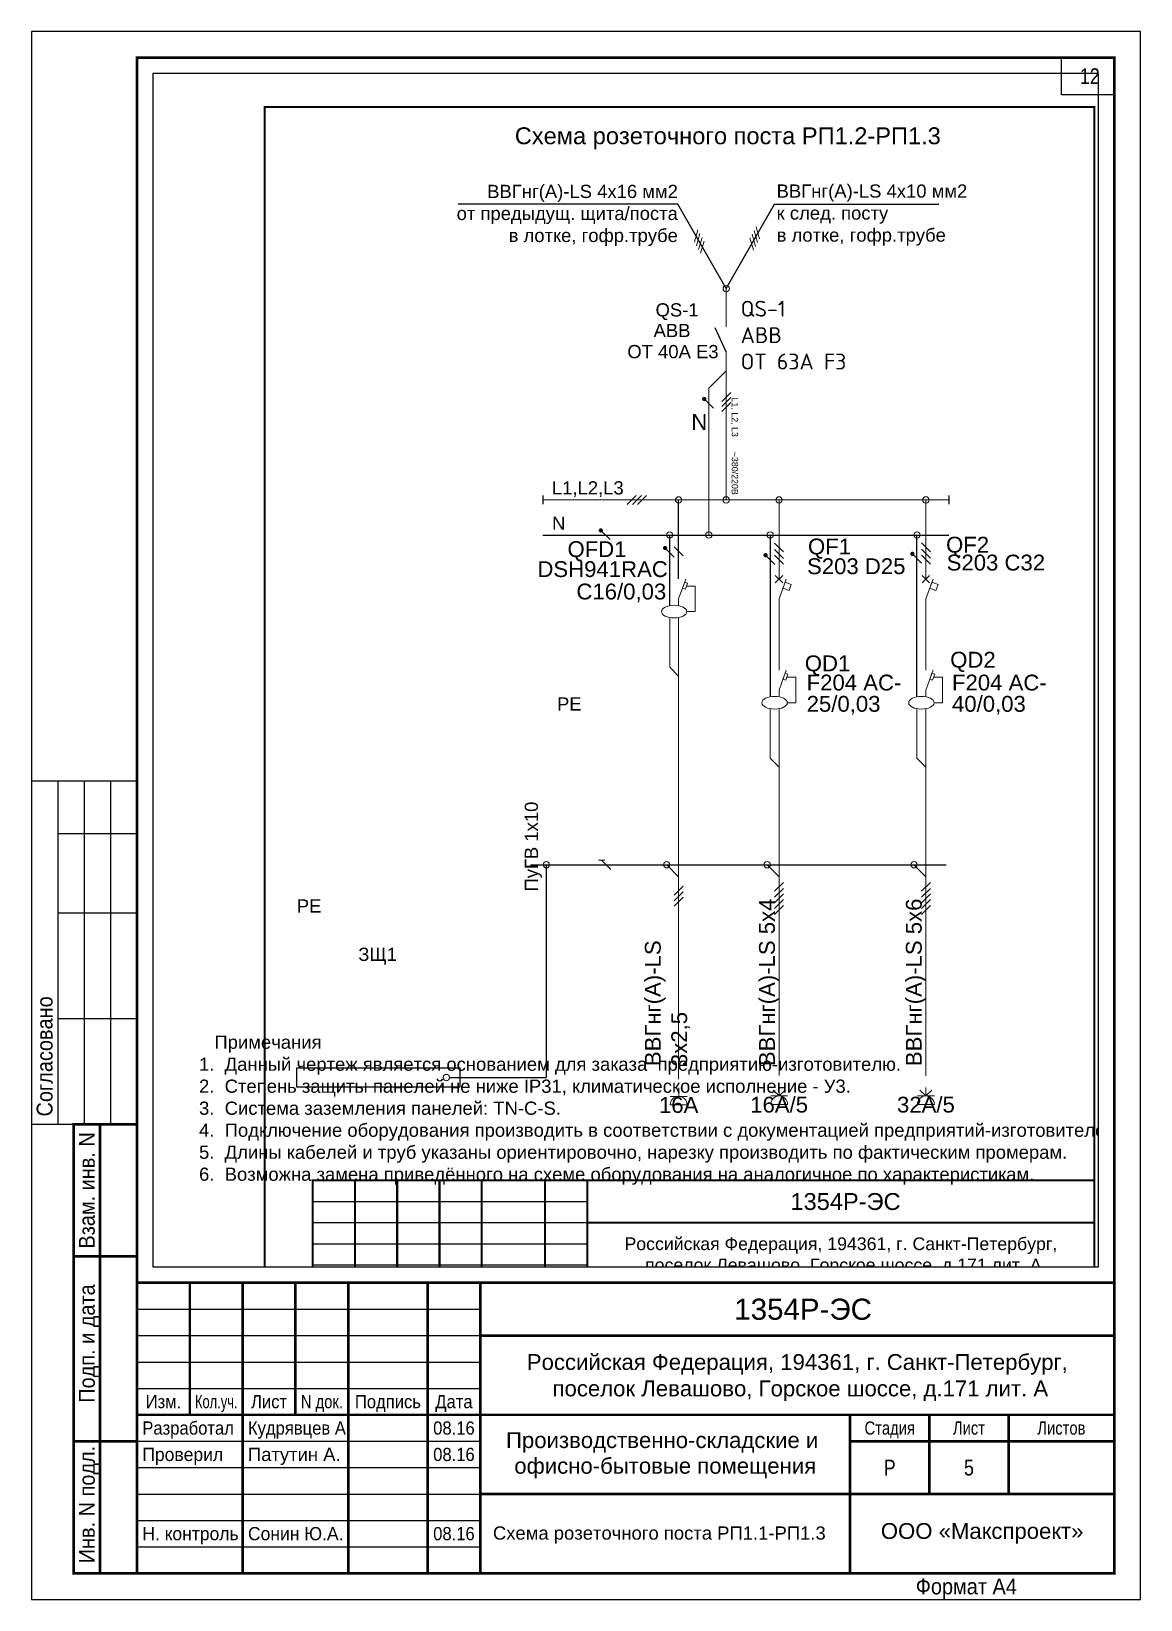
# Paper-space layout 'Стр12- РП1.1-1.3 сх' of a CAD drawing. Header units: millimetres. Extents: x 0 to 210, y 0 to 297.
# The model-space entities are those that its viewports show. They can reach past a viewport. Long polylines and large blocks are cut down to what shows.
import ezdxf
from ezdxf.enums import TextEntityAlignment as Align

# ---------------------------------------------------------------- set-up
doc = ezdxf.new("R2010")
doc.units = ezdxf.units.MM
doc.linetypes.add('CENTERX2', pattern=[4, 2.5, -0.5, 0.5, -0.5])
for name, color, linetype in [('$TEXT', 250, 'Continuous'), ('$ФОРМАТКА', 7, 'Continuous'), ('4Text', 5, 'Continuous'), ('Пров', 7, 'Continuous')]:
    doc.layers.add(name, color=color, linetype=linetype)
doc.layers.add('$Видовой Экран', color=41, linetype='Continuous', plot=False)
for name, color, linetype, lineweight in [('$Оbорудование', 173, 'Continuous', 20), ('TONK', 7, 'Continuous', 30), ('Линии контура', 5, 'Continuous', 60)]:
    doc.layers.add(name, color=color, linetype=linetype, lineweight=lineweight)
doc.styles.add('Arial', font='arial.ttf', dxfattribs={"height": 3.5})
doc.styles.add('ESKD', font='arial.ttf', dxfattribs={"width": 0.8, "height": 3})
doc.styles.add('GOST_B', font='isocpeur.ttf', dxfattribs={"height": 2.5})
doc.styles.add('Анно2.0', font='arial.ttf', dxfattribs={"height": 2})
doc.styles.add('Аннот2.5', font='arial.ttf', dxfattribs={"height": 2.5})

msp = doc.modelspace()

# ---------------------------------------------------------------- linework, layer by layer
at = {"layer": '$Оbорудование', "color": 0, "linetype": 'ByBlock'}
msp.add_line((368706.3, -253501.3), (368706.3, -253660.8), dxfattribs=at)
at = {"layer": '$ФОРМАТКА', "linetype": 'Continuous', "const_width": 50}
msp.add_lwpolyline([(356532.1, -270608.6), (376169.7, -270608.6), (376169.7, -239699.8), (356532.1, -239699.8)], close=True, dxfattribs=at)
at = {"layer": '$ФОРМАТКА'}
msp.add_lwpolyline([(376169.7, -270608.6, 50, 50, 0), (357669.7, -270608.6, 50, 50, 0), (357669.7, -265108.6, 50, 50, 0), (376169.7, -265108.6, 50, 50, 0)], format="xyseb", close=True, dxfattribs=at)
at = {"layer": '$ФОРМАТКА', "const_width": 50}
for points in [[(358669.7, -267608.6), (358669.7, -265108.6)], [(359669.7, -270608.6), (359669.7, -265108.6)], [(360669.7, -267608.6), (360669.7, -265108.6)], [(361669.7, -270608.6), (361669.7, -265108.6)], [(363169.7, -270608.6), (363169.7, -265108.6)], [(364169.7, -270608.6), (364169.7, -265108.6)], [(364169.7, -266108.6), (376169.7, -266108.6)]]:
    msp.add_lwpolyline(points, dxfattribs=at)
at = {"layer": '$ФОРМАТКА'}
for points in [[(357669.7, -265608.6), (364169.7, -265608.6)], [(357669.7, -266108.6), (357669.7, -270608.6)], [(357669.7, -266108.6), (364169.7, -266108.6)], [(357669.7, -266108.6), (357669.7, -270608.6)], [(357669.7, -266608.6), (364169.7, -266608.6)], [(357669.7, -267108.6), (364169.7, -267108.6)]]:
    msp.add_lwpolyline(points, dxfattribs=at)
at = {"color": 7}
for p, q in [((366312.3, -241994.9), (361108.8, -241994.9)), ((368600.4, -241994.9), (372485.9, -241994.9)), ((367456.3, -245492), (367197.5, -244927.9)), ((363115.3, -248895.4), (363115.3, -249103.8)), ((366328.7, -250868.2), (366328.7, -248999.6)), ((372722.4, -248895.3), (372722.4, -249103.7)), ((366118.3, -251502.8), (366118.3, -249831.9)), ((371969.8, -253660.8), (371970, -249831.9))]:
    msp.add_line(p, q, dxfattribs=at)
at = {"color": 7, "linetype": 'CENTERX2', "ltscale": 200}
for p, q in [((363115.3, -249831.9), (372722.4, -249831.7)), ((362824, -257636.4), (372657.3, -257636.3))]:
    msp.add_line(p, q, dxfattribs=at)
at = {"color": 7}
for points in [[(367456.3, -243997.9), (366312.3, -241994.9)], [(367456.3, -243997.9), (368600.4, -241994.9)], [(366935.4, -246610.1), (367153, -246827.7)], [(364488.6, -249723), (364706.2, -249940.6)], [(368496, -249831.9), (368493.6, -253661.2)], [(366009.5, -250138.7), (366227.1, -250356.3)], [(368387.2, -250308), (368604.8, -250525.6)], [(371861.2, -250276.7), (372078.8, -250494.3)], [(368618, -250961.9), (368794.7, -250785.1)], [(368794.7, -250961.9), (368618, -250785.1)], [(372092, -250961.9), (372268.7, -250785.1)], [(372268.7, -250961.9), (372092, -250785.1)], [(363198.4, -257636.4), (363198.4, -262673.3)], [(364507.4, -257527.6), (364725, -257745.2)], [(360907.5, -262673.3), (363198.4, -262673.3)]]:
    msp.add_lwpolyline(points, dxfattribs=at)
at = {"color": 7, "const_width": 50}
for points in [[(366910.4, -246610.1, 1), (366960.4, -246610.1, 1)], [(364463.6, -249723, 1), (364513.6, -249723, 1)], [(365984.5, -250138.7, 1), (366034.5, -250138.7, 1)], [(368362.2, -250308, 1), (368412.2, -250308, 1)], [(371836.2, -250276.7, 1), (371886.2, -250276.7, 1)]]:
    msp.add_lwpolyline(points, format="xyb", close=True, dxfattribs=at)
at = {"color": 7}
msp.add_lwpolyline([(357292.7, -262447.4), (361155.4, -262447.4), (361155.4, -262899.1), (357292.7, -262899.1)], close=True, dxfattribs=at)
at = {"layer": 'TONK', "color": 7, "lineweight": 20}
for p, q in [((367044.2, -246354.6), (367456.3, -245942.4)), ((367044.2, -249831.8), (367044.2, -246354.6))]:
    msp.add_line(p, q, dxfattribs=at)
for points in [[(366703.4, -242896.7), (366786.8, -242608.6)], [(366751.7, -242984.3), (366835.1, -242696.1)], [(366800, -243071.9), (366883.4, -242783.7)], [(368102, -243084.5), (368018.6, -242796.3)], [(368150.3, -242996.9), (368066.9, -242708.8)], [(368198.6, -242909.4), (368115.2, -242621.2)], [(368246.8, -242821.8), (368163.4, -242533.6)], [(366848.3, -243159.5), (366931.6, -242871.3)], [(367350.3, -246666.8), (367562.4, -246454.7)], [(367350.3, -246786.4), (367562.4, -246574.3)], [(367350.3, -246903.9), (367562.4, -246691.7)], [(365111.1, -249105.7), (365323.2, -248893.5)], [(365239.2, -249105.7), (365451.3, -248893.5)], [(365360.3, -249105.7), (365572.4, -248893.5)], [(366222.6, -250113), (366434.7, -250325.1)], [(368812.4, -250232.3), (368600.3, -250020.2)], [(368812.4, -250384.1), (368600.3, -250172)], [(372286.4, -250227.8), (372074.3, -250015.6)], [(372286.4, -250379.5), (372074.3, -250167.4)], [(368812.4, -250523), (368600.3, -250310.8)], [(372286.4, -250518.4), (372074.3, -250306.3)], [(366330.4, -253170.7), (366118.3, -252958.6), (366118.3, -251783.8)], [(368708.1, -255328.6), (368496, -255116.5), (368496, -253941.7)], [(372182.1, -255328.6), (371970, -255116.5), (371970, -253941.7)], [(364432.4, -257527.6), (364582.4, -257527.6)], [(366330.4, -257919.3), (366047.6, -257636.4)], [(368708.1, -257919.3), (368425.3, -257636.4)], [(372182.1, -257919.3), (371899.3, -257636.4)], [(366224.4, -258355.1), (366436.5, -258143)], [(366224.4, -258487.8), (366436.5, -258275.7)], [(368602.1, -258264.9), (368814.2, -258052.8)], [(368602.1, -258406.9), (368814.2, -258194.7)], [(368602.1, -258539.5), (368814.2, -258327.4)], [(372076.1, -258264.9), (372288.2, -258052.8)], [(372076.1, -258406.9), (372288.2, -258194.7)], [(372076.1, -258539.5), (372288.2, -258327.4)], [(366224.4, -258615), (366436.5, -258402.9)], [(368602.1, -258672.2), (368814.2, -258460)], [(368602.1, -258814.2), (368814.2, -258602)], [(372076.1, -258672.2), (372288.2, -258460)], [(372076.1, -258814.2), (372288.2, -258602)], [(366130.8, -263118.5), (366530.8, -263118.5)], [(366330.8, -263118.5), (366330.8, -262918.5)], [(368508.1, -263110.3), (368908.1, -263110.3)], [(368566.7, -262968.9), (368708.1, -263110.3)], [(368708.1, -263110.3), (368708.1, -262910.3)], [(368849.5, -262968.9), (368708.1, -263110.3)], [(371982.1, -263110.3), (372382.1, -263110.3)], [(372040.7, -262968.9), (372182.1, -263110.3)], [(372182.1, -263110.3), (372182.1, -262910.3)], [(372323.5, -262968.9), (372182.1, -263110.3)], [(366130.8, -263318.5), (366530.8, -263318.5)], [(368508.1, -263310.3), (368908.1, -263310.3)], [(371982.1, -263310.3), (372382.1, -263310.3)]]:
    msp.add_lwpolyline(points, dxfattribs=at)
for centre in [(366330.8, -263318.5), (368708.1, -263310.3), (372182.1, -263310.3)]:
    msp.add_arc(centre, 200, 0, 180, dxfattribs=at)
at = {"layer": 'Линии контура', "color": 7, "lineweight": 20}
for p, q in [((366328.7, -251502.8), (366328.7, -251343.3)), ((372180.4, -253660.8), (372180.4, -253501.3))]:
    msp.add_line(p, q, dxfattribs=at)
for points in [[(367456.3, -243997.9), (367456.3, -244905.5)], [(367456.3, -245492), (367456.3, -248999.6)], [(363115.3, -248999.7), (372722.4, -248999.5)], [(368706.3, -248999.6), (368706.3, -250873.5)], [(372180.4, -248999.6), (372180.4, -250873.5)], [(366328.7, -251343.3), (366499.7, -250873.5)], [(368708.1, -251342.1), (368877.4, -250877.1)], [(372182.1, -251342.1), (372351.4, -250877.1)], [(366514.1, -251038.4), (366723.5, -251038.4), (366723.5, -251643.3), (366523.5, -251643.3)], [(368708.1, -251342.1), (368708.1, -253031.4)], [(372182.1, -251342.1), (372182.1, -253031.4)], [(366330.4, -251783.5), (366330.4, -262711.1)], [(368706.3, -253501.3), (368877.4, -253031.4)], [(372180.4, -253501.3), (372351.4, -253031.4)], [(368708.1, -253501.3), (368708.1, -253661.1)], [(368891.8, -253196.3), (369101.2, -253196.3), (369101.2, -253801.3), (368901.2, -253801.3)], [(372182.1, -253501.3), (372182.1, -253661.1)], [(372182.1, -253501.3), (372182.1, -253661.1)], [(372365.8, -253196.3), (372575.2, -253196.3), (372575.2, -253801.3), (372375.2, -253801.3)], [(368708.1, -253941.4), (368708.1, -262628.2)], [(372182.1, -253941.4), (372182.1, -262635.7)], [(372182.1, -253941.4), (372182.1, -262635.7)]]:
    msp.add_lwpolyline(points, dxfattribs=at)
for points in [[(366474, -250943.9), (366539.8, -250967.9), (366488.5, -251108.8), (366422.7, -251084.9)], [(368848.6, -250947.6), (368996.7, -251000.5), (368945.4, -251141.4), (368797.3, -251088.5)], [(372322.6, -250947.6), (372470.7, -251000.5), (372419.4, -251141.4), (372271.3, -251088.5)], [(368848.6, -253101.9), (368914.4, -253125.8), (368863.1, -253266.8), (368797.3, -253242.8)], [(372325.7, -253101.9), (372391.5, -253125.8), (372340.2, -253266.8), (372274.4, -253242.8)]]:
    msp.add_lwpolyline(points, close=True, dxfattribs=at)
for centre in [(367456.3, -243997.9), (366328.7, -248999.6), (367456.3, -248999.6), (368706.3, -248999.6), (372180.4, -248999.6), (366118.3, -249831.9), (367044.2, -249831.9), (368496, -249831.9), (371970, -249831.9), (363197.8, -257636.4), (366047.6, -257636.4), (368425.3, -257636.4), (371899.3, -257636.4), (360832.5, -262673.3), (360832.5, -262673.3)]:
    msp.add_circle(centre, 75, dxfattribs=at)
for centre in [(366223.5, -251643.3), (368601.2, -253801.3), (372075.2, -253801.3)]:
    msp.add_ellipse(centre, major_axis=(300, 0), ratio=0.5, dxfattribs=at)

# ---------------------------------------------------------------- texts
at = {"layer": '$TEXT', "color": 0, "style": 'Arial'}
for s, p in [('Российская Федерация, 194361, г. Санкт-Петербург,', (370169.7, -266608.6)), (' поселок Левашово, Горское шоссе, д.171 лит. А', (370169.7, -267108.6))]:
    msp.add_text(s, height=300, dxfattribs=at).set_placement(p, align=Align.MIDDLE_CENTER)
at = {"layer": '$Оbорудование', "color": 0, "linetype": 'ByBlock', "insert": (367797.4, -244286.1), "char_height": 375, "attachment_point": 1, "style": 'GOST_B'}
msp.add_mtext_dynamic_manual_height_columns('QS-1\\PABB\\POT 63A F3', width=3127.189, gutter_width=1875, heights=[0], dxfattribs=at)
at = {"layer": '$ФОРМАТКА', "style": 'Arial'}
msp.add_text('1354Р-ЭС', height=400, dxfattribs=at).set_placement((370279.8, -265608.6), align=Align.MIDDLE_CENTER)
for s, width, p in [('Изм.', 0.9, (358169.7, -267358.6)), ('Кол.уч.', 0.7, (359169.7, -267358.6)), ('Лист', 0.9, (360169.7, -267358.6)), ('N док.', 0.8, (361169.7, -267358.6)), ('Подпись', 0.9, (362419.7, -267358.6)), ('Дата', 0.9, (363669.7, -267358.6))]:
    msp.add_text(s, height=250, dxfattribs=dict(at, width=width)).set_placement(p, align=Align.MIDDLE_CENTER)
at = {"layer": '4Text', "color": 7, "linetype": 'Continuous', "style": 'ESKD'}
for s, p in [('L1, L2, L3', (367662.5, -246576.2)), ('~380/220В        ', (367662.5, -247859.5))]:
    msp.add_text(s, height=150, rotation=270, dxfattribs=at).set_placement(p, align=Align.MIDDLE_LEFT)
at = {"layer": 'TONK', "color": 7, "lineweight": 20, "insert": (367493.4, -240440.1), "char_height": 400, "width": 10726.386, "attachment_point": 5, "style": 'Анно2.0'}
msp.add_mtext('Схема розеточного поста РП1.2-РП1.3', dxfattribs=at)
at = {"layer": 'Пров', "color": 7, "lineweight": 20, "style": 'Аннот2.5'}
for s, height, p in [('QS-1', 312.5, (365784, -244657.1)), ('АВВ', 312.5, (365737.3, -245144.8)), ('ОТ 40А E3', 312.5, (365115.8, -245644.7)), ('N', 375, (366629.7, -247341.5)), ('L1,L2,L3', 312.5, (363330.7, -248870.7)), ('N', 312.5, (363333.8, -249705.7)), ('QFD1', 375, (363699.7, -250352.4)), ('QF1', 375, (369391, -250290.3)), ('QF2', 375, (372658.6, -250247)), ('DSH941RAC', 375, (362987.7, -250825.6)), ('S203 D25', 375, (369368.5, -250757)), ('S203 C32', 375, (372672.7, -250670.2)), ('C16/0,03', 375, (363910.8, -251355.9)), ('QD1', 375, (369315.2, -253056.2)), ('QD2', 375, (372755.9, -252969.7)), ('F204 AC-', 375, (369359.4, -253510.9)), ('F204 AC-', 375, (369359.4, -253510.9)), ('F204 AC-', 375, (372798.8, -253510.9)), ('F204 AC-', 375, (372798.8, -253510.9)), ('PE', 312.5, (363451.3, -253985.7)), ('25/0,03', 375, (369359.4, -254014.4)), ('40/0,03', 375, (372798.8, -254014.4)), ('РЕ', 312.5, (357293.2, -258768.1))]:
    msp.add_text(s, height=height, dxfattribs=at).set_placement(p)
msp.add_text('ЗЩ1', height=312.5, dxfattribs=at).set_placement((359207.2, -259799.7), align=Align.MIDDLE)
for s, p in [('16А', (366330.8, -263323.2)), ('16А/5', (368708.1, -263315)), ('32А/5', (372182.1, -263315))]:
    msp.add_text(s, height=375, dxfattribs=at).set_placement(p, align=Align.MIDDLE_CENTER)
at = {"layer": 'Пров', "color": 7, "lineweight": 20, "char_height": 312.5, "style": 'Аннот2.5'}
for s, insert, width, attachment_point in [('{\\C7;ВВГнг(A)-LS} 4х16 мм2\\Pот предыдущ. щита/поста\\Pв лотке, гофр.трубе', (366312.3, -242264.6), 5322.359, 6), ('{\\C7;ВВГнг(A)-LS} 4х10 мм2\\Pк след. посту\\Pв лотке, гофр.трубе', (368648.9, -242256), 4977.188, 4), ('   {\\C256;Примечания\\P1.  Данный чертеж является основанием для заказа  предприятию-изготовителю.\\P2.  Степень защиты панелей не ниже IP31, климатическое исполнение - У3.  \\P3.  Система заземления панелей: TN-С-S.\\P4.  Подключение оборудования производить в соответствии с документацией предприятий-изготовителей.  \\P5.  Длины кабелей и труб указаны ориентировочно, нарезку производить по фактическим промерам.  \\P6.  Возможна замена приведённого на схеме оборудования на аналогичное по характеристикам.}', (354980.6, -261680.1), 21392.7, 1)]:
    msp.add_mtext(s, dxfattribs=dict(at, insert=insert, width=width, attachment_point=attachment_point))
at = {"layer": 'Пров', "color": 7, "lineweight": 20, "attachment_point": 4, "rotation": 90}
for s, insert, char_height, width, style in [('ПуГВ 1х10', (362891.2, -258270.1), 312.5, 3178.765, 'Аннот2.5'), ('{\\C7;ВВГнг(A)-LS} 5х4', (368476.7, -262402.7), 375, 3814.518, 'Аннот2.5'), ('{\\C7;ВВГнг(A)-LS} 5х6', (371950.7, -262402.7), 375, 3814.518, 'Анно2.0'), ('{\\C7;ВВГнг(A)-LS} 3х2,5', (366066.6, -262402.7), 375, 3814.518, 'Аннот2.5')]:
    msp.add_mtext(s, dxfattribs=dict(at, insert=insert, char_height=char_height, width=width, style=style))

psp = doc.layouts.new('Стр12- РП1.1-1.3 сх')

# ---------------------------------------------------------------- linework, layer by layer
at = {"layer": '$Видовой Экран'}
psp.add_lwpolyline([(23, 63), (202, 63), (202, 289), (23, 289)], close=True, dxfattribs=at)
at = {"layer": '$ФОРМАТКА'}
psp.add_lwpolyline([(210, 0), (210, 297), (0, 297), (0, 0)], close=True, dxfattribs=at)
at = {"layer": '$ФОРМАТКА', "linetype": 'Continuous', "const_width": 0.5}
psp.add_lwpolyline([(20, 5), (205, 5), (205, 292), (20, 292)], close=True, dxfattribs=at)
at = {"layer": '$ФОРМАТКА'}
for points in [[(205, 285), (195, 285), (195, 292), (205, 292), (205, 285)], [(20, 155), (0, 155)], [(5, 155), (5, 90)], [(10, 155), (10, 90)], [(15, 155), (15, 90)], [(20, 145), (5, 145)], [(20, 130), (5, 130)], [(20, 110), (5, 110)], [(20, 90), (0, 90)], [(20, 55), (85, 55)], [(20, 50), (20, 5)], [(20, 50), (85, 50)], [(20, 50), (20, 5)], [(20, 45), (85, 45)], [(20, 40), (85, 40)], [(30, 35), (30, 35)], [(50, 35), (50, 35)], [(20, 30), (85, 30)], [(20, 25), (85, 25)], [(20, 20), (85, 20)], [(20, 15), (85, 15)], [(20, 10), (85, 10)]]:
    psp.add_lwpolyline(points, dxfattribs=at)
psp.add_lwpolyline([(20, 5, 0.5, 0.5, 0), (8, 5, 0.5, 0.5, 0), (8, 90, 0.5, 0.5, 0), (20, 90, 0, 0, 0)], format="xyseb", dxfattribs=at)
at = {"layer": '$ФОРМАТКА', "const_width": 0.5}
for points in [[(20, 90), (8, 90)], [(13, 90), (13, 5)], [(20, 65), (8, 65)], [(30, 35), (30, 60)], [(40, 5), (40, 60)], [(50, 35), (50, 60)], [(60, 5), (60, 60)], [(75, 5), (75, 60)], [(85, 5), (85, 60)], [(85, 50), (205, 50)], [(20, 35), (205, 35)], [(155, 5), (155, 35)], [(170, 20), (170, 35)], [(185, 20), (185, 35)], [(20, 30), (8, 30)], [(155, 30), (205, 30)], [(85, 20), (205, 20)]]:
    psp.add_lwpolyline(points, dxfattribs=at)
at = {"layer": '$ФОРМАТКА'}
psp.add_lwpolyline([(205, 5, 0.5, 0.5, 0), (20, 5, 0.5, 0.5, 0), (20, 60, 0.5, 0.5, 0), (205, 60, 0.5, 0.5, 0)], format="xyseb", close=True, dxfattribs=at)

# ---------------------------------------------------------------- texts
at = {"layer": '$TEXT', "style": 'Arial', "width": 0.8}
for s, p in [('12', (200.38, 288.51)), ('5', (177.5, 25))]:
    psp.add_text(s, height=3, dxfattribs=at).set_placement(p, align=Align.MIDDLE_CENTER)
at = {"layer": '$TEXT', "style": 'Arial'}
for s, p in [('Российская Федерация, 194361, г. Санкт-Петербург,', (145, 45)), (' поселок Левашово, Горское шоссе, д.171 лит. А', (145, 40)), ('Производственно-складские и ', (120, 30.21)), ('офисно-бытовые помещения', (120, 25.35))]:
    psp.add_text(s, height=3, dxfattribs=at).set_placement(p, align=Align.MIDDLE_CENTER)
at = {"layer": '$TEXT', "ltscale": 5, "style": 'Arial'}
psp.add_text('Схема розеточного поста РП1.1-РП1.3', height=2.5, dxfattribs=at).set_placement((118.88, 12.61), align=Align.MIDDLE_CENTER)
at = {"layer": '$ФОРМАТКА', "style": 'Arial', "width": 0.9}
psp.add_text('Согласовано', height=3, rotation=90, dxfattribs=at).set_placement((2.5, 91.5), align=Align.MIDDLE_LEFT)
for s, p in [('Взам. инв. N', (10.5, 77.5)), ('Подп. и дата', (10.5, 48.5)), ('Инв. N подл.', (10.5, 18))]:
    psp.add_text(s, height=3, rotation=90, dxfattribs=at).set_placement(p, align=Align.MIDDLE_CENTER)
at = {"layer": '$ФОРМАТКА', "style": 'Arial'}
for s, height, p in [('1354Р-ЭС', 4, (146.1, 55)), ('ООО «Макспроект»', 3, (180, 13))]:
    psp.add_text(s, height=height, dxfattribs=at).set_placement(p, align=Align.MIDDLE_CENTER)
for s, height, width, p in [('Изм.', 2.5, 0.9, (25, 37.5)), ('Кол.уч.', 2.5, 0.7, (35, 37.5)), ('Лист', 2.5, 0.9, (45, 37.5)), ('N док.', 2.5, 0.8, (55, 37.5)), ('Подпись', 2.5, 0.9, (67.5, 37.5)), ('Дата', 2.5, 0.9, (80, 37.5)), ('08.16', 2.5, 0.9, (80, 32.5)), ('Стадия', 2.5, 0.8, (162.5, 32.5)), ('Лист', 2.5, 0.8, (177.5, 32.5)), ('Листов', 2.5, 0.8, (195, 32.5)), ('08.16', 2.5, 0.9, (80, 27.5)), ('Р', 3, 0.8, (162.5, 25)), ('08.16', 2.5, 0.9, (80, 12.5)), ('Формат А4', 3, 0.9, (177, 2.5))]:
    psp.add_text(s, height=height, dxfattribs=dict(at, width=width)).set_placement(p, align=Align.MIDDLE_CENTER)
at = {"layer": '$ФОРМАТКА', "ltscale": 5, "style": 'Arial'}
for s, width, p in [('Разработал', 0.9, (21, 32.5)), ('Кудрявцев А.', 0.9, (41, 32.5)), ('Проверил', 0.95, (21, 27.5)), ('Н. контроль', 0.95, (21, 12.5)), ('Сонин Ю.А.', 0.95, (41, 12.5))]:
    psp.add_text(s, height=2.5, dxfattribs=dict(at, width=width)).set_placement(p, align=Align.MIDDLE_LEFT)
psp.add_text('Патутин А.', height=2.5, dxfattribs=at).set_placement((41, 27.5), align=Align.MIDDLE_LEFT)

# ---------------------------------------------------------------- viewports
at = {"layer": '$Видовой Экран', "view_target_point": (315719.61, -306808.03)}
vp = psp.add_viewport(center=(112.5, 176), size=(179, 226), view_center_point=(49355.63, 53775.18), view_height=28250.003, dxfattribs=at)
vp.dxf.flags = 0x10000  # cut along an outline
vp.dxf.clipping_boundary_handle = psp.add_lwpolyline([(23, 63), (202, 63), (202, 289), (23, 289)], format="xyb", close=True, dxfattribs={"invisible": 1}).dxf.handle

doc.saveas('drawing.dxf')
